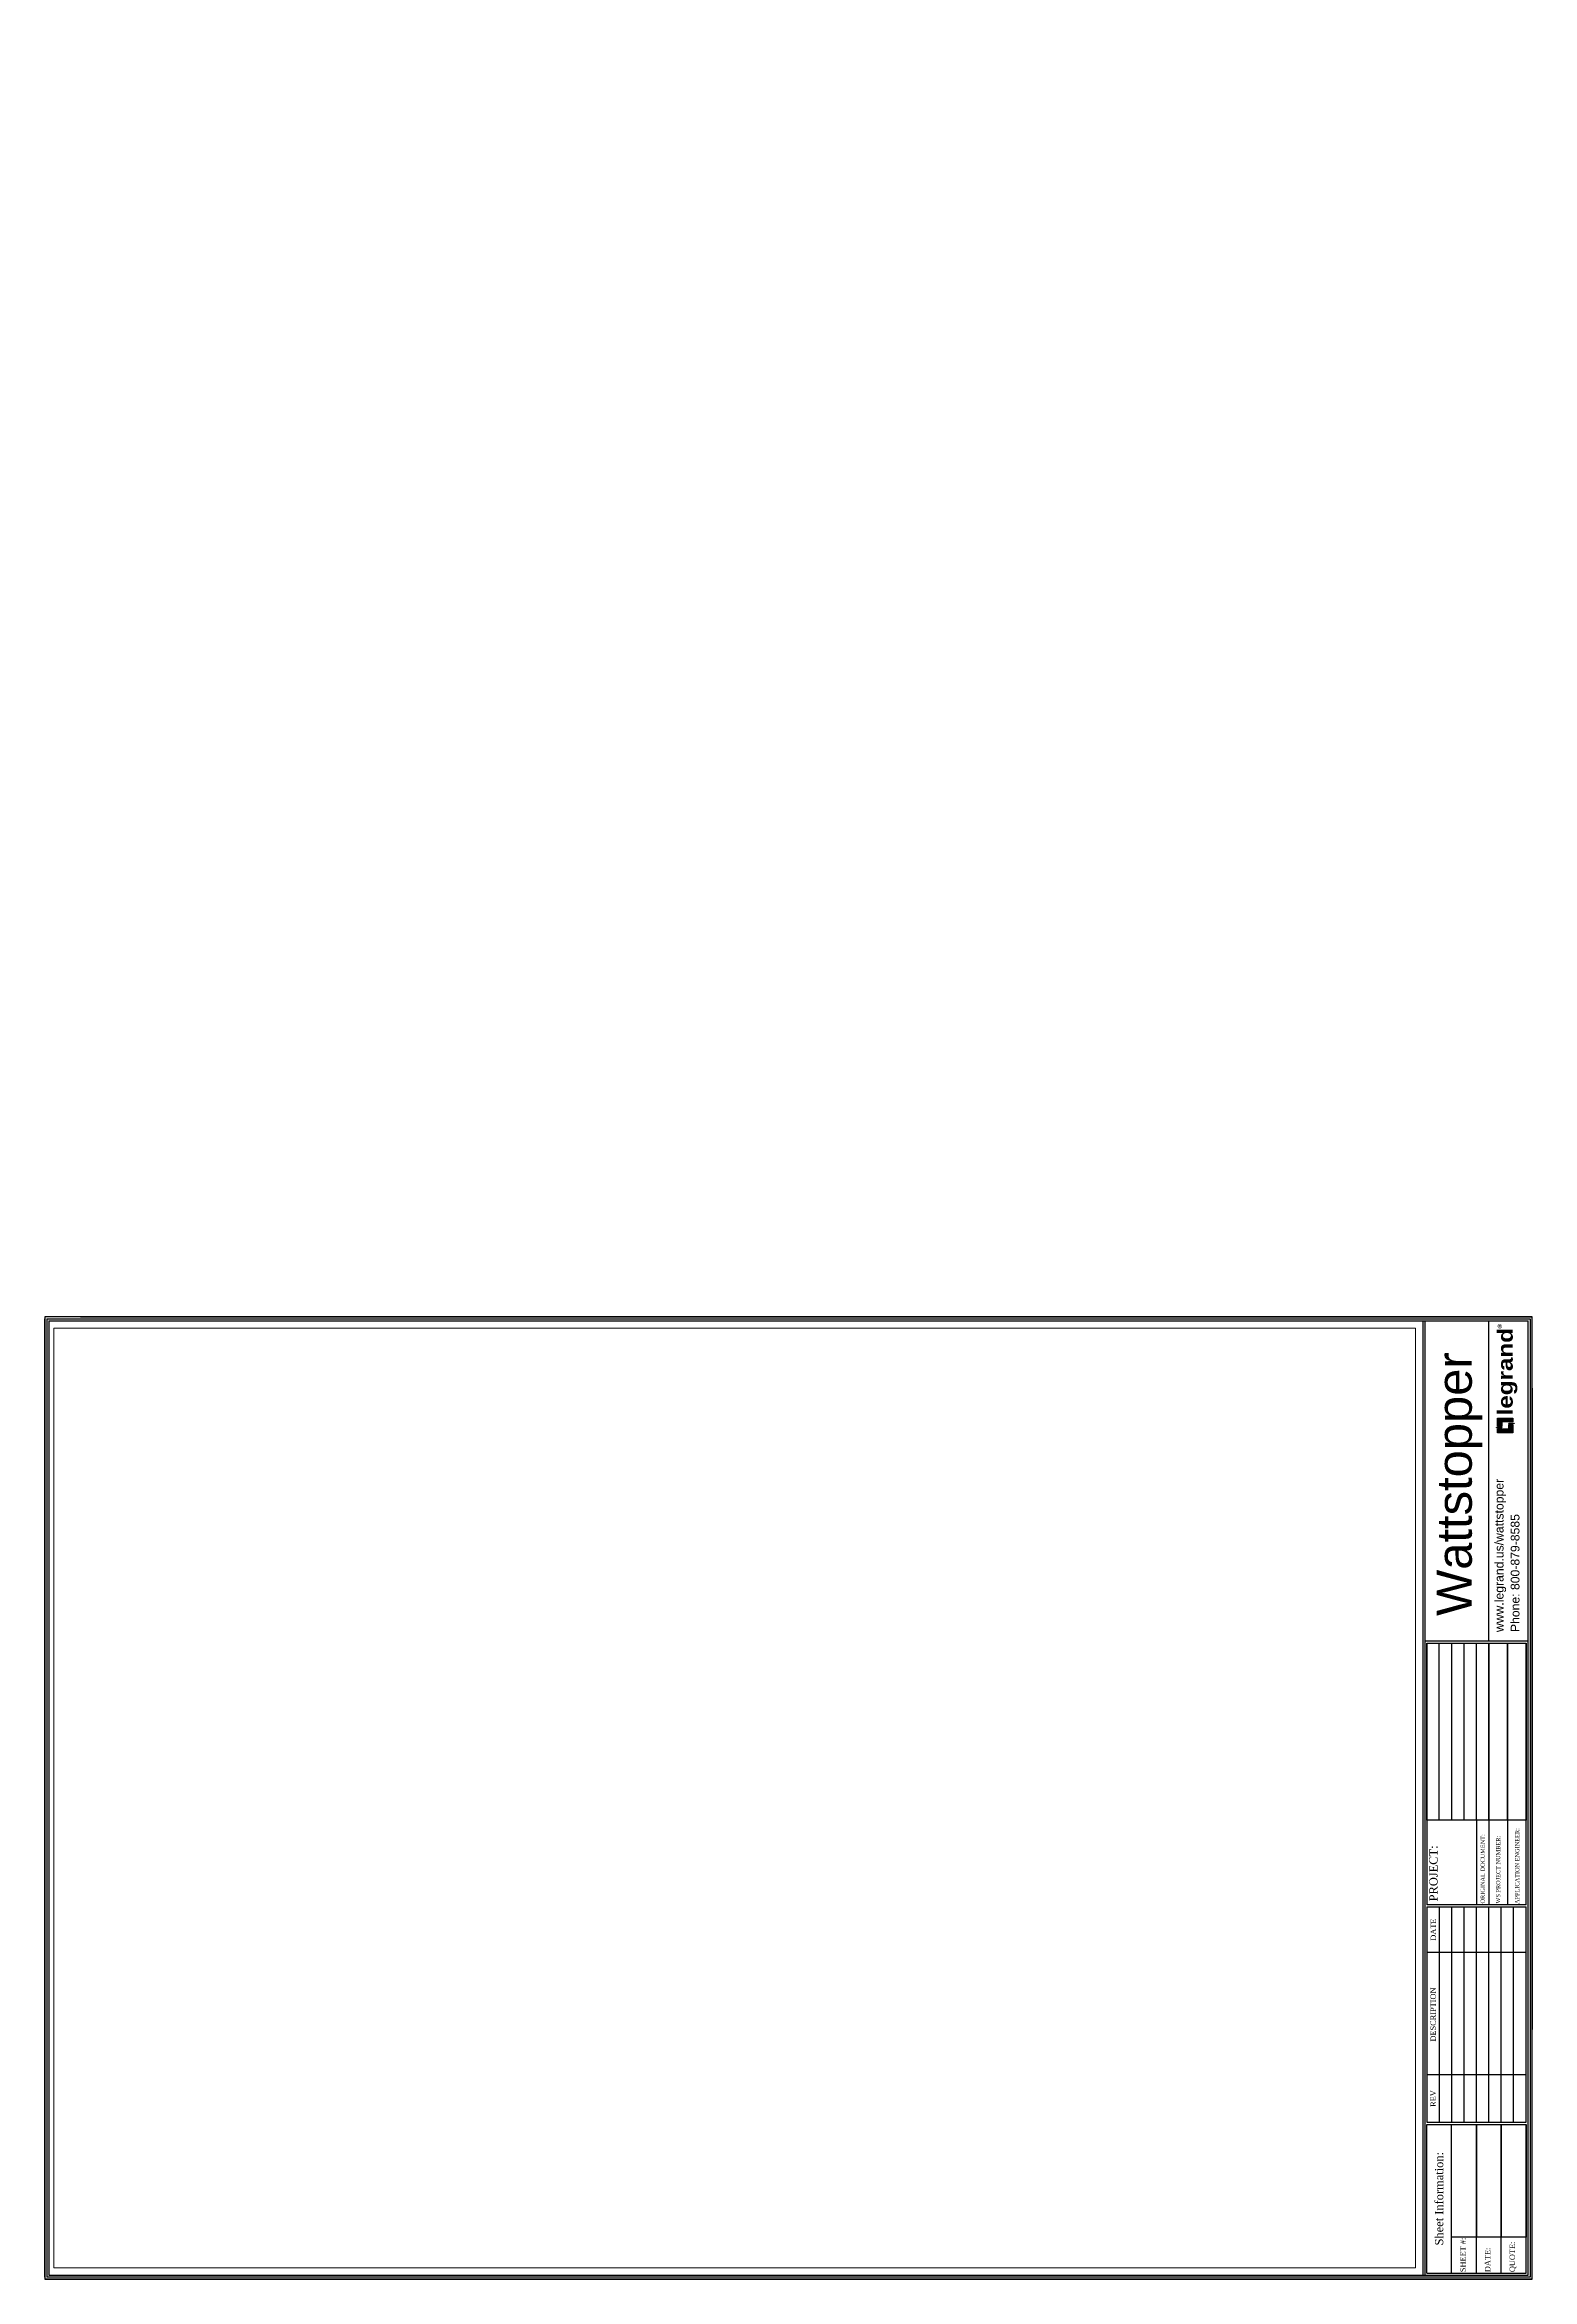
# Paper-space layout '11 X 17' of a CAD drawing. Header units: inches. Extents: x 0 to 17, y 0 to 25.5.
import ezdxf
from ezdxf.enums import TextEntityAlignment as Align

# ---------------------------------------------------------------- set-up
doc = ezdxf.new("R2010")
doc.units = ezdxf.units.IN
doc.header["$MEASUREMENT"] = 0
doc.layers.add('_WS_Viewport', color=7, linetype='Continuous', plot=False)
doc.layers.add('_WS_WattStopper', color=160, linetype='Continuous')
doc.styles.add('ARIAL', font='arial.ttf')
doc.styles.add('Legrand', font='ariblk.ttf', dxfattribs={"height": 0.1875})
doc.styles.add('WS8th', font='complex.shx', dxfattribs={"height": 0.1875})
doc.styles.add('WSTB', font='times.ttf')

# ---------------------------------------------------------------- blocks, each defined once
blk = doc.blocks.new('*U23')
at = {"layer": '_WS_WattStopper'}
h = blk.add_hatch(color=256, dxfattribs=at)
h.dxf.hatch_style = 1
h.paths.add_polyline_path([(16.778, 9.675), (16.778, 9.769), (16.731, 9.769), (16.731, 9.718), (16.604, 9.718), (16.604, 9.675)])
h.paths.add_polyline_path([(16.73, 9.786), (16.73, 9.78), (16.792, 9.78), (16.792, 9.786)])
h.paths.add_polyline_path([(16.651, 9.73), (16.651, 9.736), (16.589, 9.736), (16.589, 9.73)])
h.paths.add_polyline_path([(16.65, 9.798), (16.777, 9.798), (16.777, 9.841), (16.603, 9.841), (16.603, 9.747), (16.65, 9.747)])
at = {"layer": '_WS_WattStopper', "linetype": 'Continuous'}
for p, q in [((17, 11), (0, 11)), ((0, 11), (0, 0)), ((0.409, 11), (17, 11)), ((0, 0.024), (0, 10.976)), ((0.024, 10.976), (0.024, 0.024)), ((0.024, 10.976), (16.976, 10.976)), ((0.047, 10.953), (16.953, 10.953)), ((0.047, 10.953), (0.047, 0.047))]:
    blk.add_line(p, q, dxfattribs=at)
at = {"layer": '_WS_WattStopper'}
for p, q in [((17, 0), (17, 11)), ((15.748, 10.953), (15.748, 0.047)), ((15.772, 10.953), (15.772, 0.047)), ((16.503, 7.296), (16.503, 10.953)), ((16.953, 0.047), (16.953, 10.953)), ((16.976, 10.976), (16.976, 0.024)), ((17, 10.186), (17, 2.856)), ((15.772, 7.296), (16.953, 7.296)), ((15.795, 7.272), (16.929, 7.272)), ((15.795, 7.272), (15.795, 4.281)), ((15.937, 5.247), (15.937, 7.272)), ((16.079, 5.247), (16.079, 7.272)), ((16.22, 5.247), (16.22, 7.272)), ((16.362, 5.247), (16.362, 7.272)), ((16.929, 4.281), (16.929, 7.272)), ((16.362, 5.247), (16.362, 4.281)), ((16.503, 5.247), (16.503, 4.281)), ((16.716, 5.247), (16.716, 4.281)), ((16.929, 4.281), (15.795, 4.281)), ((15.795, 4.258), (16.929, 4.258)), ((15.795, 4.258), (15.795, 1.794)), ((15.939, 1.794), (15.939, 4.258)), ((16.08, 1.794), (16.08, 4.258)), ((16.221, 1.794), (16.221, 4.258)), ((16.362, 1.794), (16.362, 4.258)), ((16.503, 1.794), (16.503, 4.258)), ((16.644, 1.794), (16.644, 4.258)), ((16.785, 1.794), (16.785, 4.258)), ((16.929, 1.794), (16.929, 4.258)), ((15.795, 3.737), (16.929, 3.737)), ((15.795, 2.339), (16.929, 2.339)), ((15.795, 1.794), (16.929, 1.794)), ((15.795, 1.771), (16.929, 1.771)), ((15.795, 0.071), (15.795, 1.771)), ((16.077, 0.071), (16.077, 1.771)), ((16.077, 0.071), (16.077, 1.771)), ((16.362, 0.071), (16.362, 1.771)), ((16.362, 0.071), (16.362, 1.771)), ((16.644, 0.071), (16.644, 1.771)), ((16.929, 0.071), (16.929, 1.771)), ((16.929, 0.071), (16.929, 1.771)), ((0, 0), (17, 0)), ((16.976, 0.024), (0.024, 0.024)), ((0.047, 0.047), (16.953, 0.047)), ((15.795, 0.071), (16.929, 0.071)), ((17, 0), (0, 0))]:
    blk.add_line(p, q, dxfattribs=at)
for points in [[(16.651, 9.736), (16.651, 9.73), (16.589, 9.73), (16.589, 9.736)], [(16.65, 9.798), (16.65, 9.747), (16.603, 9.747), (16.603, 9.841), (16.777, 9.841), (16.777, 9.798)], [(16.731, 9.718), (16.731, 9.769), (16.778, 9.769), (16.778, 9.675), (16.604, 9.675), (16.604, 9.718)], [(16.73, 9.78), (16.73, 9.786), (16.792, 9.786), (16.792, 9.78)], [(15.795, 7.272), (16.503, 7.272), (16.503, 5.247), (15.795, 5.247)], [(16.503, 7.272), (16.716, 7.272), (16.716, 5.247), (16.503, 5.247)], [(16.716, 7.272), (16.929, 7.272), (16.929, 5.247), (16.716, 5.247)]]:
    blk.add_lwpolyline(points, close=True, dxfattribs=at)
for points in [[(16.362, 1.771), (16.362, 0.481), (16.077, 0.481), (16.077, 1.771)], [(16.644, 1.771), (16.644, 0.481), (16.362, 0.481), (16.362, 1.771)], [(16.929, 1.771), (16.929, 0.481), (16.644, 0.481), (16.644, 1.771)]]:
    blk.add_lwpolyline(points, dxfattribs=at)
at = {"insert": (13.845, 25.539), "char_height": 0.18, "attachment_point": 6}
blk.add_mtext('\\A1;', dxfattribs=at)
at = {"layer": '_WS_WattStopper', "style": 'Legrand'}
blk.add_text('legrand', height=0.1729, rotation=90, dxfattribs=at).set_placement((16.69, 9.873), align=Align.MIDDLE_LEFT)
blk.add_text('®', height=0.047, rotation=90, dxfattribs=at).set_placement((16.652, 10.864))
at = {"layer": '_WS_WattStopper', "rotation": 90}
for s, width, gutter_width, heights, insert, char_height, attachment_point, style in [('\\A2;{\\fArial|b0|i0|c0|p34;\\H5.3333x;Wattstopper}', 0.68888, 0.938, [0], (16.169, 9.088), 0.075, 5, 'ARIAL'), ('\\A2;{\\fArial|b0|i0|c0|p34;\\H5.3333x;www.legrand.us/wattstopper}', 6.42662, 0.938, [0], (16.636, 7.397), 0.01871, 4, 'WS8th'), ('\\A2;{\\fArial|b0|i0|c0|p34;\\H5.3333x;Phone: 800-879-8585}', 6.42662, 0.938, [0], (16.804, 7.397), 0.01871, 4, 'WS8th'), ('APPLICATION ENGINEER:', 1.86507, 1, [0.103], (16.804, 4.289), 0.04698, 1, 'WSTB'), ('PROJECT:', 1.42207, 1, [0], (15.823, 4.639), 0.094, 2, 'WSTB'), ('ORIGINAL DOCUMENT:', 1.87558, 1, [0], (16.409, 4.295), 0.047, 1, 'WSTB'), ('WS PROJECT NUMBER:', 1.87558, 1, [0], (16.586, 4.295), 0.047, 1, 'WSTB'), ('DATE', 0.92998, 1, [0], (15.869, 3.997), 0.0622, 5, 'WSTB'), ('DESCRIPTION', 0.92998, 1, [0], (15.867, 3.026), 0.06218, 5, 'WSTB'), ('REV', 0.92998, 1, [0], (15.867, 2.066), 0.0622, 5, 'WSTB'), ('Sheet Information:', 2.39584, 1, [0], (15.936, 0.921), 0.094, 5, 'WSTB'), ('SHEET #:', 3.24622, 1, [0], (16.176, 0.082), 0.0622, 1, 'WSTB'), ('DATE:', 3.24622, 1, [0], (16.458, 0.082), 0.0622, 1, 'WSTB'), ('QUOTE:', 3.24622, 1, [0], (16.74, 0.082), 0.0622, 1, 'WSTB')]:
    blk.add_mtext_dynamic_manual_height_columns(s, width=width, gutter_width=gutter_width, heights=heights, dxfattribs=dict(at, insert=insert, char_height=char_height, attachment_point=attachment_point, style=style))
at = {"layer": '_WS_WattStopper', "style": 'WSTB'}
for tag, height, p in [('PROJECT1', 0.0705, (15.866, 6.26)), ('PROJECT2', 0.0705, (16.008, 6.26)), ('PROJECT3', 0.0705, (16.149, 6.26)), ('PROJECT4', 0.0705, (16.291, 6.26)), ('DOCUMENT', 0.0705, (16.433, 6.26)), ('NAME', 0.0705, (16.823, 6.26)), ('PRJB', 0.0705, (16.61, 6.26)), ('REVISION_1', 0.0445, (16.01, 3.997)), ('REVISION_2', 0.0445, (16.151, 3.997)), ('REVISION_3', 0.0445, (16.292, 3.997)), ('REVISION_4', 0.0445, (16.433, 3.997)), ('REVISION_5', 0.0445, (16.573, 3.997)), ('REVISION_6', 0.0445, (16.715, 3.997)), ('REVISION_7', 0.0445, (16.856, 3.997)), ('REVISION_1_DESC', 0.0445, (16.01, 3.026)), ('REVISION_2_DESC', 0.0445, (16.151, 3.026)), ('REVISION_3_DESC', 0.0445, (16.292, 3.026)), ('REVISION_4_DESC', 0.0445, (16.433, 3.026)), ('REVISION_5_DESC', 0.0445, (16.574, 3.026)), ('REVISION_6_DESC', 0.0445, (16.715, 3.026)), ('REVISION_7_DESC', 0.0445, (16.857, 3.026)), ('SHEET', 0.0705, (16.218, 1.126)), ('QUOTE', 0.0705, (16.785, 1.126)), ('DATE', 0.0705, (16.503, 1.126))]:
    blk.add_attdef(tag, text='', height=height, rotation=90, dxfattribs=at).set_placement(p, align=Align.MIDDLE_CENTER)

psp = doc.layouts.new('11 X 17')

# ---------------------------------------------------------------- block references
at = {"layer": '_WS_WattStopper'}
psp.add_blockref('*U23', (0, 0), dxfattribs=at)

# ---------------------------------------------------------------- viewports
at = {"layer": '_WS_Viewport', "view_twist_angle": 360}
psp.add_viewport(center=(7.886, 5.5), size=(15.56, 10.741), view_center_point=(192.318, 163.143), view_height=83.91628, dxfattribs=at)

doc.saveas('drawing.dxf')
